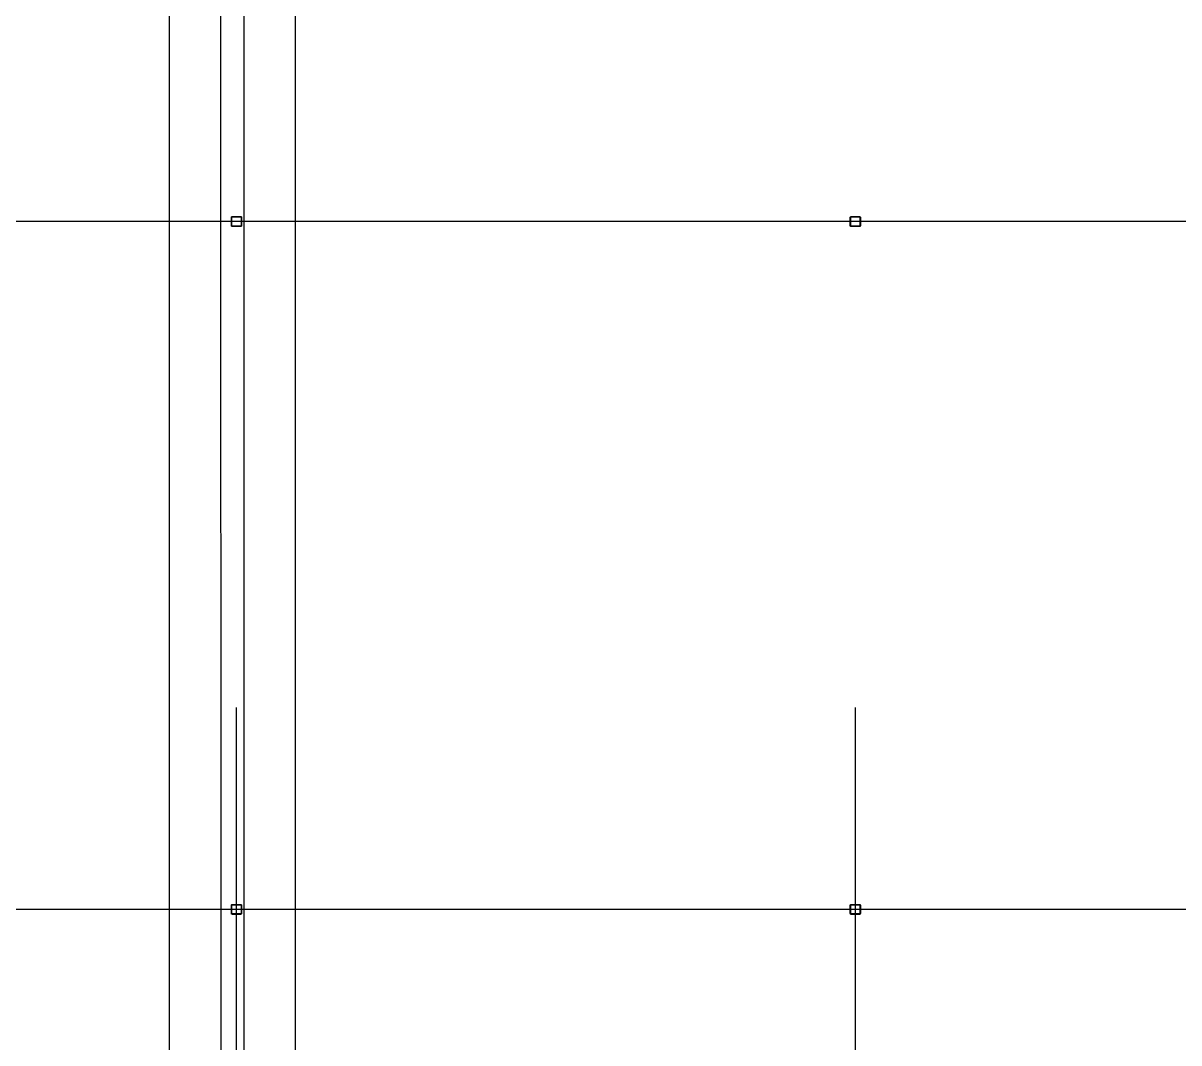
# Model space of a CAD drawing. Header units: millimetres. Extents: x 626570 to 643256, y 6233 to 11343.
# Drawn here: x 641635 to 642442, y 8393 to 9105 of the extents above; entities that cross this region are included whole.
import ezdxf

# ---------------------------------------------------------------- set-up
doc = ezdxf.new("R2010")
doc.units = ezdxf.units.MM
doc.header["$LTSCALE"] = 4000
doc.header["$MEASUREMENT"] = 0
doc.linetypes.add('DASHDOT', pattern=[1, 0.5, -0.25, 0, -0.25])
for name, color, linetype in [('MASTERFOUNDATION_1', 4, 'DASHDOT'), ('MASTERFOUNDATION_25', 7, 'CONTINUOUS'), ('SORTER', 4, 'CONTINUOUS')]:
    doc.layers.add(name, color=color, linetype=linetype)

msp = doc.modelspace()

# ---------------------------------------------------------------- linework, layer by layer
at = {"layer": 'MASTERFOUNDATION_1', "linetype": 'DASHDOT'}
for p, q in [((641784.02, 6627.53), (641784.02, 11123.23)), ((642216.03, 6627.53), (642216.03, 11123.23)), ((643023.86, 8966.61), (626796.64, 8966.61)), ((643023.86, 8486.61), (626795.24, 8486.61))]:
    msp.add_line(p, q, dxfattribs=at)
at = {"layer": 'MASTERFOUNDATION_25', "linetype": 'Continuous', "flags": 128}
for points in [[(641781.1, 8970.11), (641786.86, 8970.11), (641786.88, 8970.11), (641786.9, 8970.11), (641786.92, 8970.1), (641786.94, 8970.1), (641786.96, 8970.1), (641786.98, 8970.09), (641787.01, 8970.09), (641787.03, 8970.08), (641787.05, 8970.08), (641787.07, 8970.07), (641787.09, 8970.06), (641787.11, 8970.05), (641787.13, 8970.05), (641787.15, 8970.04), (641787.17, 8970.02), (641787.19, 8970.01), (641787.2, 8970), (641787.22, 8969.99), (641787.24, 8969.98), (641787.26, 8969.96), (641787.27, 8969.95), (641787.29, 8969.93), (641787.3, 8969.92), (641787.32, 8969.9), (641787.33, 8969.89), (641787.35, 8969.87), (641787.36, 8969.85), (641787.37, 8969.83), (641787.38, 8969.82), (641787.39, 8969.8), (641787.4, 8969.78), (641787.41, 8969.76), (641787.42, 8969.74), (641787.43, 8969.72), (641787.44, 8969.7), (641787.45, 8969.68), (641787.45, 8969.66), (641787.46, 8969.64), (641787.46, 8969.62), (641787.47, 8969.59), (641787.47, 8969.57), (641787.47, 8969.55), (641787.48, 8969.53), (641787.48, 8969.51), (641787.48, 8969.49), (641787.48, 8963.73), (641787.48, 8963.71), (641787.48, 8963.69), (641787.47, 8963.66), (641787.47, 8963.64), (641787.47, 8963.62), (641787.46, 8963.6), (641787.46, 8963.58), (641787.45, 8963.56), (641787.45, 8963.54), (641787.44, 8963.52), (641787.43, 8963.5), (641787.42, 8963.48), (641787.41, 8963.46), (641787.4, 8963.44), (641787.39, 8963.42), (641787.38, 8963.4), (641787.37, 8963.38), (641787.36, 8963.36), (641787.35, 8963.35), (641787.33, 8963.33), (641787.32, 8963.31), (641787.3, 8963.3), (641787.29, 8963.28), (641787.27, 8963.27), (641787.26, 8963.25), (641787.24, 8963.24), (641787.22, 8963.23), (641787.2, 8963.21), (641787.19, 8963.2), (641787.17, 8963.19), (641787.15, 8963.18), (641787.13, 8963.17), (641787.11, 8963.16), (641787.09, 8963.15), (641787.07, 8963.15), (641787.05, 8963.14), (641787.03, 8963.13), (641787.01, 8963.13), (641786.98, 8963.12), (641786.96, 8963.12), (641786.94, 8963.11), (641786.92, 8963.11), (641786.9, 8963.11), (641786.88, 8963.11), (641786.86, 8963.11), (641781.1, 8963.11), (641781.08, 8963.11), (641781.06, 8963.11), (641781.03, 8963.11), (641781.01, 8963.11), (641780.99, 8963.12), (641780.97, 8963.12), (641780.95, 8963.13), (641780.93, 8963.13), (641780.91, 8963.14), (641780.89, 8963.15), (641780.87, 8963.15), (641780.85, 8963.16), (641780.83, 8963.17), (641780.81, 8963.18), (641780.79, 8963.19), (641780.77, 8963.2), (641780.75, 8963.21), (641780.73, 8963.23), (641780.72, 8963.24), (641780.7, 8963.25), (641780.68, 8963.27), (641780.67, 8963.28), (641780.65, 8963.3), (641780.64, 8963.31), (641780.62, 8963.33), (641780.61, 8963.35), (641780.6, 8963.36), (641780.58, 8963.38), (641780.57, 8963.4), (641780.56, 8963.42), (641780.55, 8963.44), (641780.54, 8963.46), (641780.53, 8963.48), (641780.52, 8963.5), (641780.51, 8963.52), (641780.51, 8963.54), (641780.5, 8963.56), (641780.5, 8963.58), (641780.49, 8963.6), (641780.49, 8963.62), (641780.48, 8963.64), (641780.48, 8963.66), (641780.48, 8963.69), (641780.48, 8963.71), (641780.48, 8963.73), (641780.48, 8969.49), (641780.48, 8969.51), (641780.48, 8969.53), (641780.48, 8969.55), (641780.48, 8969.57), (641780.49, 8969.59), (641780.49, 8969.62), (641780.5, 8969.64), (641780.5, 8969.66), (641780.51, 8969.68), (641780.51, 8969.7), (641780.52, 8969.72), (641780.53, 8969.74), (641780.54, 8969.76), (641780.55, 8969.78), (641780.56, 8969.8), (641780.57, 8969.82), (641780.58, 8969.83), (641780.6, 8969.85), (641780.61, 8969.87), (641780.62, 8969.89), (641780.64, 8969.9), (641780.65, 8969.92), (641780.67, 8969.93), (641780.68, 8969.95), (641780.7, 8969.96), (641780.72, 8969.98), (641780.73, 8969.99), (641780.75, 8970), (641780.77, 8970.01), (641780.79, 8970.02), (641780.81, 8970.04), (641780.83, 8970.05), (641780.85, 8970.05), (641780.87, 8970.06), (641780.89, 8970.07), (641780.91, 8970.08), (641780.93, 8970.08), (641780.95, 8970.09), (641780.97, 8970.09), (641780.99, 8970.1), (641781.01, 8970.1), (641781.03, 8970.1), (641781.06, 8970.11), (641781.08, 8970.11), (641781.1, 8970.11)], [(641781.1, 8969.8), (641786.86, 8969.8), (641786.87, 8969.8), (641786.88, 8969.79), (641786.89, 8969.79), (641786.9, 8969.79), (641786.91, 8969.79), (641786.92, 8969.79), (641786.93, 8969.79), (641786.94, 8969.78), (641786.95, 8969.78), (641786.96, 8969.78), (641786.97, 8969.77), (641786.98, 8969.77), (641786.99, 8969.76), (641787, 8969.76), (641787.01, 8969.75), (641787.02, 8969.75), (641787.03, 8969.74), (641787.04, 8969.74), (641787.05, 8969.73), (641787.05, 8969.72), (641787.06, 8969.72), (641787.07, 8969.71), (641787.08, 8969.7), (641787.08, 8969.69), (641787.09, 8969.69), (641787.1, 8969.68), (641787.11, 8969.67), (641787.11, 8969.66), (641787.12, 8969.65), (641787.12, 8969.64), (641787.13, 8969.63), (641787.13, 8969.62), (641787.14, 8969.61), (641787.14, 8969.6), (641787.15, 8969.59), (641787.15, 8969.58), (641787.15, 8969.57), (641787.16, 8969.56), (641787.16, 8969.55), (641787.16, 8969.54), (641787.16, 8969.53), (641787.16, 8969.52), (641787.16, 8969.51), (641787.16, 8969.5), (641787.16, 8969.49), (641787.16, 8963.73), (641787.16, 8963.72), (641787.16, 8963.71), (641787.16, 8963.7), (641787.16, 8963.69), (641787.16, 8963.68), (641787.16, 8963.67), (641787.16, 8963.66), (641787.15, 8963.64), (641787.15, 8963.63), (641787.15, 8963.62), (641787.14, 8963.61), (641787.14, 8963.6), (641787.13, 8963.59), (641787.13, 8963.58), (641787.12, 8963.58), (641787.12, 8963.57), (641787.11, 8963.56), (641787.11, 8963.55), (641787.1, 8963.54), (641787.09, 8963.53), (641787.08, 8963.52), (641787.08, 8963.52), (641787.07, 8963.51), (641787.06, 8963.5), (641787.05, 8963.49), (641787.05, 8963.49), (641787.04, 8963.48), (641787.03, 8963.47), (641787.02, 8963.47), (641787.01, 8963.46), (641787, 8963.46), (641786.99, 8963.45), (641786.98, 8963.45), (641786.97, 8963.44), (641786.96, 8963.44), (641786.95, 8963.44), (641786.94, 8963.43), (641786.93, 8963.43), (641786.92, 8963.43), (641786.91, 8963.43), (641786.9, 8963.42), (641786.89, 8963.42), (641786.88, 8963.42), (641786.87, 8963.42), (641786.86, 8963.42), (641781.1, 8963.42), (641781.09, 8963.42), (641781.08, 8963.42), (641781.07, 8963.42), (641781.06, 8963.42), (641781.05, 8963.43), (641781.03, 8963.43), (641781.02, 8963.43), (641781.01, 8963.43), (641781, 8963.44), (641780.99, 8963.44), (641780.98, 8963.44), (641780.97, 8963.45), (641780.96, 8963.45), (641780.95, 8963.46), (641780.94, 8963.46), (641780.94, 8963.47), (641780.93, 8963.47), (641780.92, 8963.48), (641780.91, 8963.49), (641780.9, 8963.49), (641780.89, 8963.5), (641780.88, 8963.51), (641780.88, 8963.52), (641780.87, 8963.52), (641780.86, 8963.53), (641780.86, 8963.54), (641780.85, 8963.55), (641780.84, 8963.56), (641780.84, 8963.57), (641780.83, 8963.58), (641780.83, 8963.58), (641780.82, 8963.59), (641780.82, 8963.6), (641780.81, 8963.61), (641780.81, 8963.62), (641780.81, 8963.63), (641780.8, 8963.64), (641780.8, 8963.66), (641780.8, 8963.67), (641780.79, 8963.68), (641780.79, 8963.69), (641780.79, 8963.7), (641780.79, 8963.71), (641780.79, 8963.72), (641780.79, 8963.73), (641780.79, 8969.49), (641780.79, 8969.5), (641780.79, 8969.51), (641780.79, 8969.52), (641780.79, 8969.53), (641780.79, 8969.54), (641780.8, 8969.55), (641780.8, 8969.56), (641780.8, 8969.57), (641780.81, 8969.58), (641780.81, 8969.59), (641780.81, 8969.6), (641780.82, 8969.61), (641780.82, 8969.62), (641780.83, 8969.63), (641780.83, 8969.64), (641780.84, 8969.65), (641780.84, 8969.66), (641780.85, 8969.67), (641780.86, 8969.68), (641780.86, 8969.69), (641780.87, 8969.69), (641780.88, 8969.7), (641780.88, 8969.71), (641780.89, 8969.72), (641780.9, 8969.72), (641780.91, 8969.73), (641780.92, 8969.74), (641780.93, 8969.74), (641780.94, 8969.75), (641780.94, 8969.75), (641780.95, 8969.76), (641780.96, 8969.76), (641780.97, 8969.77), (641780.98, 8969.77), (641780.99, 8969.78), (641781, 8969.78), (641781.01, 8969.78), (641781.02, 8969.79), (641781.03, 8969.79), (641781.05, 8969.79), (641781.06, 8969.79), (641781.07, 8969.79), (641781.08, 8969.79), (641781.09, 8969.8), (641781.1, 8969.8)], [(642213.11, 8970.11), (642218.86, 8970.11), (642218.89, 8970.11), (642218.91, 8970.11), (642218.93, 8970.1), (642218.95, 8970.1), (642218.97, 8970.1), (642218.99, 8970.09), (642219.01, 8970.09), (642219.03, 8970.08), (642219.06, 8970.08), (642219.08, 8970.07), (642219.1, 8970.06), (642219.12, 8970.05), (642219.14, 8970.05), (642219.16, 8970.04), (642219.17, 8970.02), (642219.19, 8970.01), (642219.21, 8970), (642219.23, 8969.99), (642219.25, 8969.98), (642219.26, 8969.96), (642219.28, 8969.95), (642219.3, 8969.93), (642219.31, 8969.92), (642219.33, 8969.9), (642219.34, 8969.89), (642219.35, 8969.87), (642219.37, 8969.85), (642219.38, 8969.83), (642219.39, 8969.82), (642219.4, 8969.8), (642219.41, 8969.78), (642219.42, 8969.76), (642219.43, 8969.74), (642219.44, 8969.72), (642219.45, 8969.7), (642219.45, 8969.68), (642219.46, 8969.66), (642219.47, 8969.64), (642219.47, 8969.62), (642219.48, 8969.59), (642219.48, 8969.57), (642219.48, 8969.55), (642219.48, 8969.53), (642219.48, 8969.51), (642219.49, 8969.49), (642219.49, 8963.73), (642219.48, 8963.71), (642219.48, 8963.69), (642219.48, 8963.66), (642219.48, 8963.64), (642219.48, 8963.62), (642219.47, 8963.6), (642219.47, 8963.58), (642219.46, 8963.56), (642219.45, 8963.54), (642219.45, 8963.52), (642219.44, 8963.5), (642219.43, 8963.48), (642219.42, 8963.46), (642219.41, 8963.44), (642219.4, 8963.42), (642219.39, 8963.4), (642219.38, 8963.38), (642219.37, 8963.36), (642219.35, 8963.35), (642219.34, 8963.33), (642219.33, 8963.31), (642219.31, 8963.3), (642219.3, 8963.28), (642219.28, 8963.27), (642219.26, 8963.25), (642219.25, 8963.24), (642219.23, 8963.23), (642219.21, 8963.21), (642219.19, 8963.2), (642219.17, 8963.19), (642219.16, 8963.18), (642219.14, 8963.17), (642219.12, 8963.16), (642219.1, 8963.15), (642219.08, 8963.15), (642219.06, 8963.14), (642219.03, 8963.13), (642219.01, 8963.13), (642218.99, 8963.12), (642218.97, 8963.12), (642218.95, 8963.11), (642218.93, 8963.11), (642218.91, 8963.11), (642218.89, 8963.11), (642218.86, 8963.11), (642213.11, 8963.11), (642213.08, 8963.11), (642213.06, 8963.11), (642213.04, 8963.11), (642213.02, 8963.11), (642213, 8963.12), (642212.98, 8963.12), (642212.96, 8963.13), (642212.94, 8963.13), (642212.91, 8963.14), (642212.89, 8963.15), (642212.87, 8963.15), (642212.85, 8963.16), (642212.83, 8963.17), (642212.81, 8963.18), (642212.8, 8963.19), (642212.78, 8963.2), (642212.76, 8963.21), (642212.74, 8963.23), (642212.72, 8963.24), (642212.71, 8963.25), (642212.69, 8963.27), (642212.67, 8963.28), (642212.66, 8963.3), (642212.64, 8963.31), (642212.63, 8963.33), (642212.62, 8963.35), (642212.6, 8963.36), (642212.59, 8963.38), (642212.58, 8963.4), (642212.57, 8963.42), (642212.56, 8963.44), (642212.55, 8963.46), (642212.54, 8963.48), (642212.53, 8963.5), (642212.52, 8963.52), (642212.52, 8963.54), (642212.51, 8963.56), (642212.5, 8963.58), (642212.5, 8963.6), (642212.49, 8963.62), (642212.49, 8963.64), (642212.49, 8963.66), (642212.49, 8963.69), (642212.49, 8963.71), (642212.49, 8963.73), (642212.49, 8969.49), (642212.49, 8969.51), (642212.49, 8969.53), (642212.49, 8969.55), (642212.49, 8969.57), (642212.49, 8969.59), (642212.5, 8969.62), (642212.5, 8969.64), (642212.51, 8969.66), (642212.52, 8969.68), (642212.52, 8969.7), (642212.53, 8969.72), (642212.54, 8969.74), (642212.55, 8969.76), (642212.56, 8969.78), (642212.57, 8969.8), (642212.58, 8969.82), (642212.59, 8969.83), (642212.6, 8969.85), (642212.62, 8969.87), (642212.63, 8969.89), (642212.64, 8969.9), (642212.66, 8969.92), (642212.67, 8969.93), (642212.69, 8969.95), (642212.71, 8969.96), (642212.72, 8969.98), (642212.74, 8969.99), (642212.76, 8970), (642212.78, 8970.01), (642212.8, 8970.02), (642212.81, 8970.04), (642212.83, 8970.05), (642212.85, 8970.05), (642212.87, 8970.06), (642212.89, 8970.07), (642212.91, 8970.08), (642212.94, 8970.08), (642212.96, 8970.09), (642212.98, 8970.09), (642213, 8970.1), (642213.02, 8970.1), (642213.04, 8970.1), (642213.06, 8970.11), (642213.08, 8970.11), (642213.11, 8970.11)], [(642213.11, 8969.8), (642218.86, 8969.8), (642218.87, 8969.8), (642218.89, 8969.79), (642218.9, 8969.79), (642218.91, 8969.79), (642218.92, 8969.79), (642218.93, 8969.79), (642218.94, 8969.79), (642218.95, 8969.78), (642218.96, 8969.78), (642218.97, 8969.78), (642218.98, 8969.77), (642218.99, 8969.77), (642219, 8969.76), (642219.01, 8969.76), (642219.02, 8969.75), (642219.03, 8969.75), (642219.04, 8969.74), (642219.04, 8969.74), (642219.05, 8969.73), (642219.06, 8969.72), (642219.07, 8969.72), (642219.08, 8969.71), (642219.09, 8969.7), (642219.09, 8969.69), (642219.1, 8969.69), (642219.11, 8969.68), (642219.11, 8969.67), (642219.12, 8969.66), (642219.13, 8969.65), (642219.13, 8969.64), (642219.14, 8969.63), (642219.14, 8969.62), (642219.15, 8969.61), (642219.15, 8969.6), (642219.15, 8969.59), (642219.16, 8969.58), (642219.16, 8969.57), (642219.16, 8969.56), (642219.17, 8969.55), (642219.17, 8969.54), (642219.17, 8969.53), (642219.17, 8969.52), (642219.17, 8969.51), (642219.17, 8969.5), (642219.17, 8969.49), (642219.17, 8963.73), (642219.17, 8963.72), (642219.17, 8963.71), (642219.17, 8963.7), (642219.17, 8963.69), (642219.17, 8963.68), (642219.17, 8963.67), (642219.16, 8963.66), (642219.16, 8963.64), (642219.16, 8963.63), (642219.15, 8963.62), (642219.15, 8963.61), (642219.15, 8963.6), (642219.14, 8963.59), (642219.14, 8963.58), (642219.13, 8963.58), (642219.13, 8963.57), (642219.12, 8963.56), (642219.11, 8963.55), (642219.11, 8963.54), (642219.1, 8963.53), (642219.09, 8963.52), (642219.09, 8963.52), (642219.08, 8963.51), (642219.07, 8963.5), (642219.06, 8963.49), (642219.05, 8963.49), (642219.04, 8963.48), (642219.04, 8963.47), (642219.03, 8963.47), (642219.02, 8963.46), (642219.01, 8963.46), (642219, 8963.45), (642218.99, 8963.45), (642218.98, 8963.44), (642218.97, 8963.44), (642218.96, 8963.44), (642218.95, 8963.43), (642218.94, 8963.43), (642218.93, 8963.43), (642218.92, 8963.43), (642218.91, 8963.42), (642218.9, 8963.42), (642218.89, 8963.42), (642218.87, 8963.42), (642218.86, 8963.42), (642213.11, 8963.42), (642213.1, 8963.42), (642213.09, 8963.42), (642213.07, 8963.42), (642213.06, 8963.42), (642213.05, 8963.43), (642213.04, 8963.43), (642213.03, 8963.43), (642213.02, 8963.43), (642213.01, 8963.44), (642213, 8963.44), (642212.99, 8963.44), (642212.98, 8963.45), (642212.97, 8963.45), (642212.96, 8963.46), (642212.95, 8963.46), (642212.94, 8963.47), (642212.93, 8963.47), (642212.93, 8963.48), (642212.92, 8963.49), (642212.91, 8963.49), (642212.9, 8963.5), (642212.89, 8963.51), (642212.88, 8963.52), (642212.88, 8963.52), (642212.87, 8963.53), (642212.86, 8963.54), (642212.86, 8963.55), (642212.85, 8963.56), (642212.84, 8963.57), (642212.84, 8963.58), (642212.83, 8963.58), (642212.83, 8963.59), (642212.82, 8963.6), (642212.82, 8963.61), (642212.82, 8963.62), (642212.81, 8963.63), (642212.81, 8963.64), (642212.81, 8963.66), (642212.8, 8963.67), (642212.8, 8963.68), (642212.8, 8963.69), (642212.8, 8963.7), (642212.8, 8963.71), (642212.8, 8963.72), (642212.8, 8963.73), (642212.8, 8969.49), (642212.8, 8969.5), (642212.8, 8969.51), (642212.8, 8969.52), (642212.8, 8969.53), (642212.8, 8969.54), (642212.8, 8969.55), (642212.81, 8969.56), (642212.81, 8969.57), (642212.81, 8969.58), (642212.82, 8969.59), (642212.82, 8969.6), (642212.82, 8969.61), (642212.83, 8969.62), (642212.83, 8969.63), (642212.84, 8969.64), (642212.84, 8969.65), (642212.85, 8969.66), (642212.86, 8969.67), (642212.86, 8969.68), (642212.87, 8969.69), (642212.88, 8969.69), (642212.88, 8969.7), (642212.89, 8969.71), (642212.9, 8969.72), (642212.91, 8969.72), (642212.92, 8969.73), (642212.93, 8969.74), (642212.93, 8969.74), (642212.94, 8969.75), (642212.95, 8969.75), (642212.96, 8969.76), (642212.97, 8969.76), (642212.98, 8969.77), (642212.99, 8969.77), (642213, 8969.78), (642213.01, 8969.78), (642213.02, 8969.78), (642213.03, 8969.79), (642213.04, 8969.79), (642213.05, 8969.79), (642213.06, 8969.79), (642213.07, 8969.79), (642213.09, 8969.79), (642213.1, 8969.8), (642213.11, 8969.8)], [(641781.1, 8490.11), (641786.86, 8490.11), (641786.88, 8490.11), (641786.9, 8490.11), (641786.92, 8490.1), (641786.94, 8490.1), (641786.96, 8490.1), (641786.98, 8490.09), (641787.01, 8490.09), (641787.03, 8490.08), (641787.05, 8490.08), (641787.07, 8490.07), (641787.09, 8490.06), (641787.11, 8490.05), (641787.13, 8490.05), (641787.15, 8490.04), (641787.17, 8490.02), (641787.19, 8490.01), (641787.2, 8490), (641787.22, 8489.99), (641787.24, 8489.98), (641787.26, 8489.96), (641787.27, 8489.95), (641787.29, 8489.93), (641787.3, 8489.92), (641787.32, 8489.9), (641787.33, 8489.89), (641787.35, 8489.87), (641787.36, 8489.85), (641787.37, 8489.83), (641787.38, 8489.82), (641787.39, 8489.8), (641787.4, 8489.78), (641787.41, 8489.76), (641787.42, 8489.74), (641787.43, 8489.72), (641787.44, 8489.7), (641787.45, 8489.68), (641787.45, 8489.66), (641787.46, 8489.64), (641787.46, 8489.62), (641787.47, 8489.59), (641787.47, 8489.57), (641787.47, 8489.55), (641787.48, 8489.53), (641787.48, 8489.51), (641787.48, 8489.49), (641787.48, 8483.73), (641787.48, 8483.71), (641787.48, 8483.69), (641787.47, 8483.66), (641787.47, 8483.64), (641787.47, 8483.62), (641787.46, 8483.6), (641787.46, 8483.58), (641787.45, 8483.56), (641787.45, 8483.54), (641787.44, 8483.52), (641787.43, 8483.5), (641787.42, 8483.48), (641787.41, 8483.46), (641787.4, 8483.44), (641787.39, 8483.42), (641787.38, 8483.4), (641787.37, 8483.38), (641787.36, 8483.36), (641787.35, 8483.35), (641787.33, 8483.33), (641787.32, 8483.31), (641787.3, 8483.3), (641787.29, 8483.28), (641787.27, 8483.27), (641787.26, 8483.25), (641787.24, 8483.24), (641787.22, 8483.23), (641787.2, 8483.21), (641787.19, 8483.2), (641787.17, 8483.19), (641787.15, 8483.18), (641787.13, 8483.17), (641787.11, 8483.16), (641787.09, 8483.15), (641787.07, 8483.15), (641787.05, 8483.14), (641787.03, 8483.13), (641787.01, 8483.13), (641786.98, 8483.12), (641786.96, 8483.12), (641786.94, 8483.11), (641786.92, 8483.11), (641786.9, 8483.11), (641786.88, 8483.11), (641786.86, 8483.11), (641781.1, 8483.11), (641781.08, 8483.11), (641781.06, 8483.11), (641781.03, 8483.11), (641781.01, 8483.11), (641780.99, 8483.12), (641780.97, 8483.12), (641780.95, 8483.13), (641780.93, 8483.13), (641780.91, 8483.14), (641780.89, 8483.15), (641780.87, 8483.15), (641780.85, 8483.16), (641780.83, 8483.17), (641780.81, 8483.18), (641780.79, 8483.19), (641780.77, 8483.2), (641780.75, 8483.21), (641780.73, 8483.23), (641780.72, 8483.24), (641780.7, 8483.25), (641780.68, 8483.27), (641780.67, 8483.28), (641780.65, 8483.3), (641780.64, 8483.31), (641780.62, 8483.33), (641780.61, 8483.35), (641780.6, 8483.36), (641780.58, 8483.38), (641780.57, 8483.4), (641780.56, 8483.42), (641780.55, 8483.44), (641780.54, 8483.46), (641780.53, 8483.48), (641780.52, 8483.5), (641780.51, 8483.52), (641780.51, 8483.54), (641780.5, 8483.56), (641780.5, 8483.58), (641780.49, 8483.6), (641780.49, 8483.62), (641780.48, 8483.64), (641780.48, 8483.66), (641780.48, 8483.69), (641780.48, 8483.71), (641780.48, 8483.73), (641780.48, 8489.49), (641780.48, 8489.51), (641780.48, 8489.53), (641780.48, 8489.55), (641780.48, 8489.57), (641780.49, 8489.59), (641780.49, 8489.62), (641780.5, 8489.64), (641780.5, 8489.66), (641780.51, 8489.68), (641780.51, 8489.7), (641780.52, 8489.72), (641780.53, 8489.74), (641780.54, 8489.76), (641780.55, 8489.78), (641780.56, 8489.8), (641780.57, 8489.82), (641780.58, 8489.83), (641780.6, 8489.85), (641780.61, 8489.87), (641780.62, 8489.89), (641780.64, 8489.9), (641780.65, 8489.92), (641780.67, 8489.93), (641780.68, 8489.95), (641780.7, 8489.96), (641780.72, 8489.98), (641780.73, 8489.99), (641780.75, 8490), (641780.77, 8490.01), (641780.79, 8490.02), (641780.81, 8490.04), (641780.83, 8490.05), (641780.85, 8490.05), (641780.87, 8490.06), (641780.89, 8490.07), (641780.91, 8490.08), (641780.93, 8490.08), (641780.95, 8490.09), (641780.97, 8490.09), (641780.99, 8490.1), (641781.01, 8490.1), (641781.03, 8490.1), (641781.06, 8490.11), (641781.08, 8490.11), (641781.1, 8490.11)], [(641781.1, 8489.8), (641786.86, 8489.8), (641786.87, 8489.8), (641786.88, 8489.79), (641786.89, 8489.79), (641786.9, 8489.79), (641786.91, 8489.79), (641786.92, 8489.79), (641786.93, 8489.79), (641786.94, 8489.78), (641786.95, 8489.78), (641786.96, 8489.78), (641786.97, 8489.77), (641786.98, 8489.77), (641786.99, 8489.76), (641787, 8489.76), (641787.01, 8489.75), (641787.02, 8489.75), (641787.03, 8489.74), (641787.04, 8489.74), (641787.05, 8489.73), (641787.05, 8489.72), (641787.06, 8489.72), (641787.07, 8489.71), (641787.08, 8489.7), (641787.08, 8489.69), (641787.09, 8489.69), (641787.1, 8489.68), (641787.11, 8489.67), (641787.11, 8489.66), (641787.12, 8489.65), (641787.12, 8489.64), (641787.13, 8489.63), (641787.13, 8489.62), (641787.14, 8489.61), (641787.14, 8489.6), (641787.15, 8489.59), (641787.15, 8489.58), (641787.15, 8489.57), (641787.16, 8489.56), (641787.16, 8489.55), (641787.16, 8489.54), (641787.16, 8489.53), (641787.16, 8489.52), (641787.16, 8489.51), (641787.16, 8489.5), (641787.16, 8489.49), (641787.16, 8483.73), (641787.16, 8483.72), (641787.16, 8483.71), (641787.16, 8483.7), (641787.16, 8483.69), (641787.16, 8483.68), (641787.16, 8483.67), (641787.16, 8483.66), (641787.15, 8483.64), (641787.15, 8483.63), (641787.15, 8483.62), (641787.14, 8483.61), (641787.14, 8483.6), (641787.13, 8483.59), (641787.13, 8483.58), (641787.12, 8483.58), (641787.12, 8483.57), (641787.11, 8483.56), (641787.11, 8483.55), (641787.1, 8483.54), (641787.09, 8483.53), (641787.08, 8483.52), (641787.08, 8483.52), (641787.07, 8483.51), (641787.06, 8483.5), (641787.05, 8483.49), (641787.05, 8483.49), (641787.04, 8483.48), (641787.03, 8483.47), (641787.02, 8483.47), (641787.01, 8483.46), (641787, 8483.46), (641786.99, 8483.45), (641786.98, 8483.45), (641786.97, 8483.44), (641786.96, 8483.44), (641786.95, 8483.44), (641786.94, 8483.43), (641786.93, 8483.43), (641786.92, 8483.43), (641786.91, 8483.43), (641786.9, 8483.42), (641786.89, 8483.42), (641786.88, 8483.42), (641786.87, 8483.42), (641786.86, 8483.42), (641781.1, 8483.42), (641781.09, 8483.42), (641781.08, 8483.42), (641781.07, 8483.42), (641781.06, 8483.42), (641781.05, 8483.43), (641781.03, 8483.43), (641781.02, 8483.43), (641781.01, 8483.43), (641781, 8483.44), (641780.99, 8483.44), (641780.98, 8483.44), (641780.97, 8483.45), (641780.96, 8483.45), (641780.95, 8483.46), (641780.94, 8483.46), (641780.94, 8483.47), (641780.93, 8483.47), (641780.92, 8483.48), (641780.91, 8483.49), (641780.9, 8483.49), (641780.89, 8483.5), (641780.88, 8483.51), (641780.88, 8483.52), (641780.87, 8483.52), (641780.86, 8483.53), (641780.86, 8483.54), (641780.85, 8483.55), (641780.84, 8483.56), (641780.84, 8483.57), (641780.83, 8483.58), (641780.83, 8483.58), (641780.82, 8483.59), (641780.82, 8483.6), (641780.81, 8483.61), (641780.81, 8483.62), (641780.81, 8483.63), (641780.8, 8483.64), (641780.8, 8483.66), (641780.8, 8483.67), (641780.79, 8483.68), (641780.79, 8483.69), (641780.79, 8483.7), (641780.79, 8483.71), (641780.79, 8483.72), (641780.79, 8483.73), (641780.79, 8489.49), (641780.79, 8489.5), (641780.79, 8489.51), (641780.79, 8489.52), (641780.79, 8489.53), (641780.79, 8489.54), (641780.8, 8489.55), (641780.8, 8489.56), (641780.8, 8489.57), (641780.81, 8489.58), (641780.81, 8489.59), (641780.81, 8489.6), (641780.82, 8489.61), (641780.82, 8489.62), (641780.83, 8489.63), (641780.83, 8489.64), (641780.84, 8489.65), (641780.84, 8489.66), (641780.85, 8489.67), (641780.86, 8489.68), (641780.86, 8489.69), (641780.87, 8489.69), (641780.88, 8489.7), (641780.88, 8489.71), (641780.89, 8489.72), (641780.9, 8489.72), (641780.91, 8489.73), (641780.92, 8489.74), (641780.93, 8489.74), (641780.94, 8489.75), (641780.94, 8489.75), (641780.95, 8489.76), (641780.96, 8489.76), (641780.97, 8489.77), (641780.98, 8489.77), (641780.99, 8489.78), (641781, 8489.78), (641781.01, 8489.78), (641781.02, 8489.79), (641781.03, 8489.79), (641781.05, 8489.79), (641781.06, 8489.79), (641781.07, 8489.79), (641781.08, 8489.79), (641781.09, 8489.8), (641781.1, 8489.8)], [(642213.11, 8490.11), (642218.86, 8490.11), (642218.89, 8490.11), (642218.91, 8490.11), (642218.93, 8490.1), (642218.95, 8490.1), (642218.97, 8490.1), (642218.99, 8490.09), (642219.01, 8490.09), (642219.03, 8490.08), (642219.06, 8490.08), (642219.08, 8490.07), (642219.1, 8490.06), (642219.12, 8490.05), (642219.14, 8490.05), (642219.16, 8490.04), (642219.17, 8490.02), (642219.19, 8490.01), (642219.21, 8490), (642219.23, 8489.99), (642219.25, 8489.98), (642219.26, 8489.96), (642219.28, 8489.95), (642219.3, 8489.93), (642219.31, 8489.92), (642219.33, 8489.9), (642219.34, 8489.89), (642219.35, 8489.87), (642219.37, 8489.85), (642219.38, 8489.83), (642219.39, 8489.82), (642219.4, 8489.8), (642219.41, 8489.78), (642219.42, 8489.76), (642219.43, 8489.74), (642219.44, 8489.72), (642219.45, 8489.7), (642219.45, 8489.68), (642219.46, 8489.66), (642219.47, 8489.64), (642219.47, 8489.62), (642219.48, 8489.59), (642219.48, 8489.57), (642219.48, 8489.55), (642219.48, 8489.53), (642219.48, 8489.51), (642219.49, 8489.49), (642219.49, 8483.73), (642219.48, 8483.71), (642219.48, 8483.69), (642219.48, 8483.66), (642219.48, 8483.64), (642219.48, 8483.62), (642219.47, 8483.6), (642219.47, 8483.58), (642219.46, 8483.56), (642219.45, 8483.54), (642219.45, 8483.52), (642219.44, 8483.5), (642219.43, 8483.48), (642219.42, 8483.46), (642219.41, 8483.44), (642219.4, 8483.42), (642219.39, 8483.4), (642219.38, 8483.38), (642219.37, 8483.36), (642219.35, 8483.35), (642219.34, 8483.33), (642219.33, 8483.31), (642219.31, 8483.3), (642219.3, 8483.28), (642219.28, 8483.27), (642219.26, 8483.25), (642219.25, 8483.24), (642219.23, 8483.23), (642219.21, 8483.21), (642219.19, 8483.2), (642219.17, 8483.19), (642219.16, 8483.18), (642219.14, 8483.17), (642219.12, 8483.16), (642219.1, 8483.15), (642219.08, 8483.15), (642219.06, 8483.14), (642219.03, 8483.13), (642219.01, 8483.13), (642218.99, 8483.12), (642218.97, 8483.12), (642218.95, 8483.11), (642218.93, 8483.11), (642218.91, 8483.11), (642218.89, 8483.11), (642218.86, 8483.11), (642213.11, 8483.11), (642213.08, 8483.11), (642213.06, 8483.11), (642213.04, 8483.11), (642213.02, 8483.11), (642213, 8483.12), (642212.98, 8483.12), (642212.96, 8483.13), (642212.94, 8483.13), (642212.91, 8483.14), (642212.89, 8483.15), (642212.87, 8483.15), (642212.85, 8483.16), (642212.83, 8483.17), (642212.81, 8483.18), (642212.8, 8483.19), (642212.78, 8483.2), (642212.76, 8483.21), (642212.74, 8483.23), (642212.72, 8483.24), (642212.71, 8483.25), (642212.69, 8483.27), (642212.67, 8483.28), (642212.66, 8483.3), (642212.64, 8483.31), (642212.63, 8483.33), (642212.62, 8483.35), (642212.6, 8483.36), (642212.59, 8483.38), (642212.58, 8483.4), (642212.57, 8483.42), (642212.56, 8483.44), (642212.55, 8483.46), (642212.54, 8483.48), (642212.53, 8483.5), (642212.52, 8483.52), (642212.52, 8483.54), (642212.51, 8483.56), (642212.5, 8483.58), (642212.5, 8483.6), (642212.49, 8483.62), (642212.49, 8483.64), (642212.49, 8483.66), (642212.49, 8483.69), (642212.49, 8483.71), (642212.49, 8483.73), (642212.49, 8489.49), (642212.49, 8489.51), (642212.49, 8489.53), (642212.49, 8489.55), (642212.49, 8489.57), (642212.49, 8489.59), (642212.5, 8489.62), (642212.5, 8489.64), (642212.51, 8489.66), (642212.52, 8489.68), (642212.52, 8489.7), (642212.53, 8489.72), (642212.54, 8489.74), (642212.55, 8489.76), (642212.56, 8489.78), (642212.57, 8489.8), (642212.58, 8489.82), (642212.59, 8489.83), (642212.6, 8489.85), (642212.62, 8489.87), (642212.63, 8489.89), (642212.64, 8489.9), (642212.66, 8489.92), (642212.67, 8489.93), (642212.69, 8489.95), (642212.71, 8489.96), (642212.72, 8489.98), (642212.74, 8489.99), (642212.76, 8490), (642212.78, 8490.01), (642212.8, 8490.02), (642212.81, 8490.04), (642212.83, 8490.05), (642212.85, 8490.05), (642212.87, 8490.06), (642212.89, 8490.07), (642212.91, 8490.08), (642212.94, 8490.08), (642212.96, 8490.09), (642212.98, 8490.09), (642213, 8490.1), (642213.02, 8490.1), (642213.04, 8490.1), (642213.06, 8490.11), (642213.08, 8490.11), (642213.11, 8490.11)], [(642213.11, 8489.8), (642218.86, 8489.8), (642218.87, 8489.8), (642218.89, 8489.79), (642218.9, 8489.79), (642218.91, 8489.79), (642218.92, 8489.79), (642218.93, 8489.79), (642218.94, 8489.79), (642218.95, 8489.78), (642218.96, 8489.78), (642218.97, 8489.78), (642218.98, 8489.77), (642218.99, 8489.77), (642219, 8489.76), (642219.01, 8489.76), (642219.02, 8489.75), (642219.03, 8489.75), (642219.04, 8489.74), (642219.04, 8489.74), (642219.05, 8489.73), (642219.06, 8489.72), (642219.07, 8489.72), (642219.08, 8489.71), (642219.09, 8489.7), (642219.09, 8489.69), (642219.1, 8489.69), (642219.11, 8489.68), (642219.11, 8489.67), (642219.12, 8489.66), (642219.13, 8489.65), (642219.13, 8489.64), (642219.14, 8489.63), (642219.14, 8489.62), (642219.15, 8489.61), (642219.15, 8489.6), (642219.15, 8489.59), (642219.16, 8489.58), (642219.16, 8489.57), (642219.16, 8489.56), (642219.17, 8489.55), (642219.17, 8489.54), (642219.17, 8489.53), (642219.17, 8489.52), (642219.17, 8489.51), (642219.17, 8489.5), (642219.17, 8489.49), (642219.17, 8483.73), (642219.17, 8483.72), (642219.17, 8483.71), (642219.17, 8483.7), (642219.17, 8483.69), (642219.17, 8483.68), (642219.17, 8483.67), (642219.16, 8483.66), (642219.16, 8483.64), (642219.16, 8483.63), (642219.15, 8483.62), (642219.15, 8483.61), (642219.15, 8483.6), (642219.14, 8483.59), (642219.14, 8483.58), (642219.13, 8483.58), (642219.13, 8483.57), (642219.12, 8483.56), (642219.11, 8483.55), (642219.11, 8483.54), (642219.1, 8483.53), (642219.09, 8483.52), (642219.09, 8483.52), (642219.08, 8483.51), (642219.07, 8483.5), (642219.06, 8483.49), (642219.05, 8483.49), (642219.04, 8483.48), (642219.04, 8483.47), (642219.03, 8483.47), (642219.02, 8483.46), (642219.01, 8483.46), (642219, 8483.45), (642218.99, 8483.45), (642218.98, 8483.44), (642218.97, 8483.44), (642218.96, 8483.44), (642218.95, 8483.43), (642218.94, 8483.43), (642218.93, 8483.43), (642218.92, 8483.43), (642218.91, 8483.42), (642218.9, 8483.42), (642218.89, 8483.42), (642218.87, 8483.42), (642218.86, 8483.42), (642213.11, 8483.42), (642213.1, 8483.42), (642213.09, 8483.42), (642213.07, 8483.42), (642213.06, 8483.42), (642213.05, 8483.43), (642213.04, 8483.43), (642213.03, 8483.43), (642213.02, 8483.43), (642213.01, 8483.44), (642213, 8483.44), (642212.99, 8483.44), (642212.98, 8483.45), (642212.97, 8483.45), (642212.96, 8483.46), (642212.95, 8483.46), (642212.94, 8483.47), (642212.93, 8483.47), (642212.93, 8483.48), (642212.92, 8483.49), (642212.91, 8483.49), (642212.9, 8483.5), (642212.89, 8483.51), (642212.88, 8483.52), (642212.88, 8483.52), (642212.87, 8483.53), (642212.86, 8483.54), (642212.86, 8483.55), (642212.85, 8483.56), (642212.84, 8483.57), (642212.84, 8483.58), (642212.83, 8483.58), (642212.83, 8483.59), (642212.82, 8483.6), (642212.82, 8483.61), (642212.82, 8483.62), (642212.81, 8483.63), (642212.81, 8483.64), (642212.81, 8483.66), (642212.8, 8483.67), (642212.8, 8483.68), (642212.8, 8483.69), (642212.8, 8483.7), (642212.8, 8483.71), (642212.8, 8483.72), (642212.8, 8483.73), (642212.8, 8489.49), (642212.8, 8489.5), (642212.8, 8489.51), (642212.8, 8489.52), (642212.8, 8489.53), (642212.8, 8489.54), (642212.8, 8489.55), (642212.81, 8489.56), (642212.81, 8489.57), (642212.81, 8489.58), (642212.82, 8489.59), (642212.82, 8489.6), (642212.82, 8489.61), (642212.83, 8489.62), (642212.83, 8489.63), (642212.84, 8489.64), (642212.84, 8489.65), (642212.85, 8489.66), (642212.86, 8489.67), (642212.86, 8489.68), (642212.87, 8489.69), (642212.88, 8489.69), (642212.88, 8489.7), (642212.89, 8489.71), (642212.9, 8489.72), (642212.91, 8489.72), (642212.92, 8489.73), (642212.93, 8489.74), (642212.93, 8489.74), (642212.94, 8489.75), (642212.95, 8489.75), (642212.96, 8489.76), (642212.97, 8489.76), (642212.98, 8489.77), (642212.99, 8489.77), (642213, 8489.78), (642213.01, 8489.78), (642213.02, 8489.78), (642213.03, 8489.79), (642213.04, 8489.79), (642213.05, 8489.79), (642213.06, 8489.79), (642213.07, 8489.79), (642213.09, 8489.79), (642213.1, 8489.8), (642213.11, 8489.8)]]:
    msp.add_lwpolyline(points, close=True, dxfattribs=at)
at = {"layer": 'SORTER', "ltscale": 0.25}
for p, q in [((641736.99, 9946.56), (641736.99, 8327.81)), ((641773.24, 8327.81), (641772.93, 9946.56)), ((641789.33, 9921.94), (641789.02, 8327.69)), ((641825.27, 8327.69), (641825.27, 9921.94))]:
    msp.add_line(p, q, dxfattribs=at)

doc.saveas('drawing.dxf')
